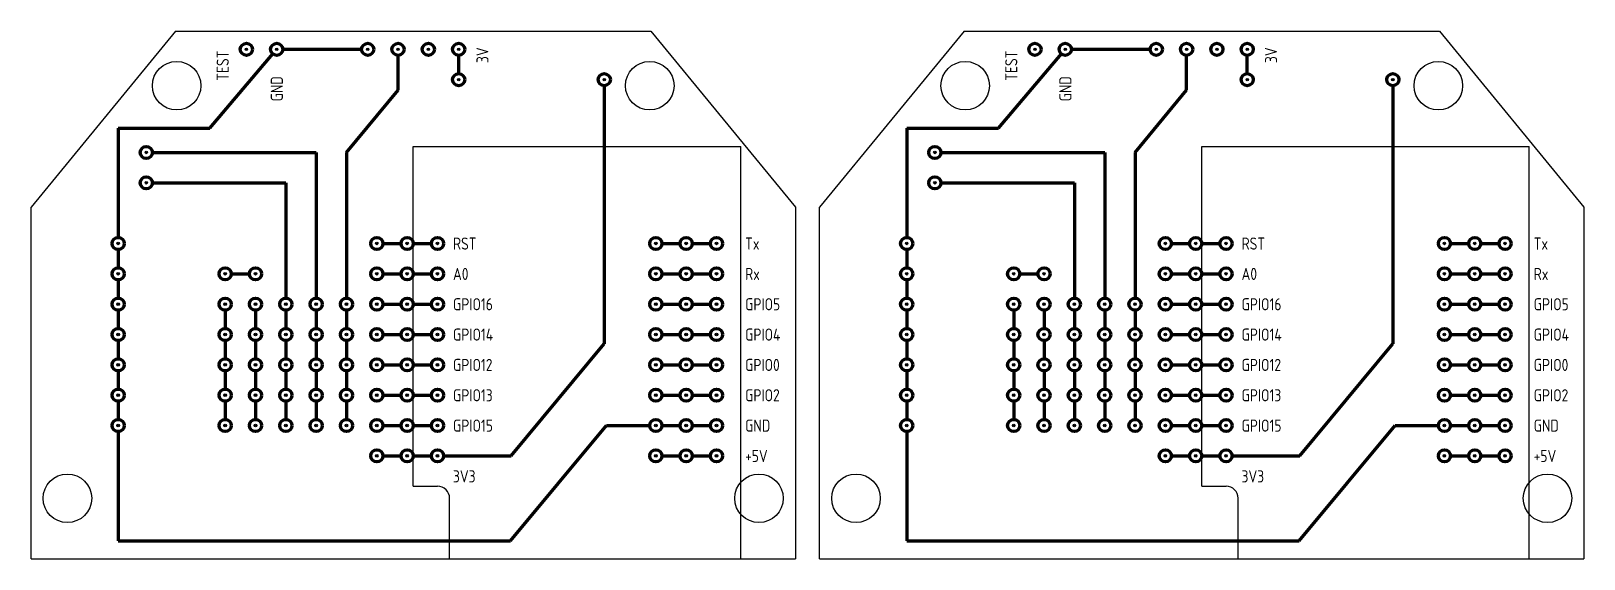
# Model space of a CAD drawing. Header units: millimetres. Extents: x -6002 to -5599, y 36051 to 36097.
# Drawn here: x -6002.4 to -5874.4, y 36050.9 to 36094.4 of the extents above; entities that cross this region are included whole.
import ezdxf

# ---------------------------------------------------------------- set-up
doc = ezdxf.new("R2010")
doc.units = ezdxf.units.MM
doc.layers.add('Text', color=6, linetype='Continuous')
doc.layers.add('Слой1', color=1, linetype='Continuous')
doc.layers.add('way', color=5, linetype='Continuous', lineweight=158)
doc.layers.add('Отверстия', color=7, linetype='Continuous', true_color=0xffffff)
doc.styles.add('ГОСТ 2.304', font='CS_Gost2304.shx')

msp = doc.modelspace()

# ---------------------------------------------------------------- hatches: boundary and pattern name
at = {"layer": 'Отверстия', "ltscale": 100}
h = msp.add_hatch(color=256, dxfattribs=at)
edge = h.paths.add_edge_path()
edge.add_arc((-5984.61, 36092.94), 0.1, 0, 360)
h = msp.add_hatch(color=256, dxfattribs=at)
edge = h.paths.add_edge_path()
edge.add_arc((-5982.11, 36092.94), 0.1, 0, 360)
h = msp.add_hatch(color=256, dxfattribs=at)
edge = h.paths.add_edge_path()
edge.add_arc((-5974.61, 36092.94), 0.1, 0, 360)
h = msp.add_hatch(color=256, dxfattribs=at)
edge = h.paths.add_edge_path()
edge.add_arc((-5972.11, 36092.94), 0.1, 0, 360)
h = msp.add_hatch(color=256, dxfattribs=at)
edge = h.paths.add_edge_path()
edge.add_arc((-5969.61, 36092.94), 0.1, 0, 360)
h = msp.add_hatch(color=256, dxfattribs=at)
edge = h.paths.add_edge_path()
edge.add_arc((-5967.11, 36092.94), 0.1, 0, 360)
h = msp.add_hatch(color=256, dxfattribs=at)
edge = h.paths.add_edge_path()
edge.add_arc((-5919.61, 36092.94), 0.1, 0, 360)
h = msp.add_hatch(color=256, dxfattribs=at)
edge = h.paths.add_edge_path()
edge.add_arc((-5917.11, 36092.94), 0.1, 0, 360)
h = msp.add_hatch(color=256, dxfattribs=at)
edge = h.paths.add_edge_path()
edge.add_arc((-5909.61, 36092.94), 0.1, 0, 360)
h = msp.add_hatch(color=256, dxfattribs=at)
edge = h.paths.add_edge_path()
edge.add_arc((-5907.11, 36092.94), 0.1, 0, 360)
h = msp.add_hatch(color=256, dxfattribs=at)
edge = h.paths.add_edge_path()
edge.add_arc((-5904.61, 36092.94), 0.1, 0, 360)
h = msp.add_hatch(color=256, dxfattribs=at)
edge = h.paths.add_edge_path()
edge.add_arc((-5902.11, 36092.94), 0.1, 0, 360)
h = msp.add_hatch(color=256, dxfattribs=at)
edge = h.paths.add_edge_path()
edge.add_arc((-5967.11, 36090.44), 0.1, 0, 360)
h = msp.add_hatch(color=256, dxfattribs=at)
edge = h.paths.add_edge_path()
edge.add_arc((-5967.11, 36090.44), 0.1, 0, 360)
h = msp.add_hatch(color=256, dxfattribs=at)
edge = h.paths.add_edge_path()
edge.add_arc((-5955.11, 36090.44), 0.1, 0, 360)
h = msp.add_hatch(color=256, dxfattribs=at)
edge = h.paths.add_edge_path()
edge.add_arc((-5955.11, 36090.44), 0.1, 0, 360)
h = msp.add_hatch(color=256, dxfattribs=at)
edge = h.paths.add_edge_path()
edge.add_arc((-5902.11, 36090.44), 0.1, 0, 360)
h = msp.add_hatch(color=256, dxfattribs=at)
edge = h.paths.add_edge_path()
edge.add_arc((-5902.11, 36090.44), 0.1, 0, 360)
h = msp.add_hatch(color=256, dxfattribs=at)
edge = h.paths.add_edge_path()
edge.add_arc((-5890.11, 36090.44), 0.1, 0, 360)
h = msp.add_hatch(color=256, dxfattribs=at)
edge = h.paths.add_edge_path()
edge.add_arc((-5890.11, 36090.44), 0.1, 0, 360)
h = msp.add_hatch(color=256, dxfattribs=at)
edge = h.paths.add_edge_path()
edge.add_arc((-5992.86, 36084.44), 0.1, 0, 360)
h = msp.add_hatch(color=256, dxfattribs=at)
edge = h.paths.add_edge_path()
edge.add_arc((-5927.86, 36084.44), 0.1, 0, 360)
h = msp.add_hatch(color=256, dxfattribs=at)
edge = h.paths.add_edge_path()
edge.add_arc((-5992.86, 36081.94), 0.1, 0, 360)
h = msp.add_hatch(color=256, dxfattribs=at)
edge = h.paths.add_edge_path()
edge.add_arc((-5927.86, 36081.94), 0.1, 0, 360)
h = msp.add_hatch(color=256, dxfattribs=at)
edge = h.paths.add_edge_path()
edge.add_arc((-5995.18, 36076.94), 0.1, 0, 360)
h = msp.add_hatch(color=256, dxfattribs=at)
edge = h.paths.add_edge_path()
edge.add_arc((-5973.86, 36076.94), 0.1, 0, 360)
h = msp.add_hatch(color=256, dxfattribs=at)
edge = h.paths.add_edge_path()
edge.add_arc((-5971.36, 36076.94), 0.1, 0, 360)
h = msp.add_hatch(color=256, dxfattribs=at)
edge = h.paths.add_edge_path()
edge.add_arc((-5968.86, 36076.94), 0.1, 0, 360)
h = msp.add_hatch(color=256, dxfattribs=at)
edge = h.paths.add_edge_path()
edge.add_arc((-5950.86, 36076.94), 0.1, 0, 360)
h = msp.add_hatch(color=256, dxfattribs=at)
edge = h.paths.add_edge_path()
edge.add_arc((-5948.36, 36076.94), 0.1, 0, 360)
h = msp.add_hatch(color=256, dxfattribs=at)
edge = h.paths.add_edge_path()
edge.add_arc((-5945.86, 36076.94), 0.1, 0, 360)
h = msp.add_hatch(color=256, dxfattribs=at)
edge = h.paths.add_edge_path()
edge.add_arc((-5930.18, 36076.94), 0.1, 0, 360)
h = msp.add_hatch(color=256, dxfattribs=at)
edge = h.paths.add_edge_path()
edge.add_arc((-5908.86, 36076.94), 0.1, 0, 360)
h = msp.add_hatch(color=256, dxfattribs=at)
edge = h.paths.add_edge_path()
edge.add_arc((-5906.36, 36076.94), 0.1, 0, 360)
h = msp.add_hatch(color=256, dxfattribs=at)
edge = h.paths.add_edge_path()
edge.add_arc((-5903.86, 36076.94), 0.1, 0, 360)
h = msp.add_hatch(color=256, dxfattribs=at)
edge = h.paths.add_edge_path()
edge.add_arc((-5885.86, 36076.94), 0.1, 0, 360)
h = msp.add_hatch(color=256, dxfattribs=at)
edge = h.paths.add_edge_path()
edge.add_arc((-5883.36, 36076.94), 0.1, 0, 360)
h = msp.add_hatch(color=256, dxfattribs=at)
edge = h.paths.add_edge_path()
edge.add_arc((-5880.86, 36076.94), 0.1, 0, 360)
h = msp.add_hatch(color=256, dxfattribs=at)
edge = h.paths.add_edge_path()
edge.add_arc((-5995.18, 36074.44), 0.1, 0, 360)
h = msp.add_hatch(color=256, dxfattribs=at)
edge = h.paths.add_edge_path()
edge.add_arc((-5986.36, 36074.44), 0.1, 0, 360)
h = msp.add_hatch(color=256, dxfattribs=at)
edge = h.paths.add_edge_path()
edge.add_arc((-5983.86, 36074.44), 0.1, 0, 360)
h = msp.add_hatch(color=256, dxfattribs=at)
edge = h.paths.add_edge_path()
edge.add_arc((-5973.86, 36074.44), 0.1, 0, 360)
h = msp.add_hatch(color=256, dxfattribs=at)
edge = h.paths.add_edge_path()
edge.add_arc((-5971.36, 36074.44), 0.1, 0, 360)
h = msp.add_hatch(color=256, dxfattribs=at)
edge = h.paths.add_edge_path()
edge.add_arc((-5968.86, 36074.44), 0.1, 0, 360)
h = msp.add_hatch(color=256, dxfattribs=at)
edge = h.paths.add_edge_path()
edge.add_arc((-5950.86, 36074.44), 0.1, 0, 360)
h = msp.add_hatch(color=256, dxfattribs=at)
edge = h.paths.add_edge_path()
edge.add_arc((-5948.36, 36074.44), 0.1, 0, 360)
h = msp.add_hatch(color=256, dxfattribs=at)
edge = h.paths.add_edge_path()
edge.add_arc((-5945.86, 36074.44), 0.1, 0, 360)
h = msp.add_hatch(color=256, dxfattribs=at)
edge = h.paths.add_edge_path()
edge.add_arc((-5930.18, 36074.44), 0.1, 0, 360)
h = msp.add_hatch(color=256, dxfattribs=at)
edge = h.paths.add_edge_path()
edge.add_arc((-5921.36, 36074.44), 0.1, 0, 360)
h = msp.add_hatch(color=256, dxfattribs=at)
edge = h.paths.add_edge_path()
edge.add_arc((-5918.86, 36074.44), 0.1, 0, 360)
h = msp.add_hatch(color=256, dxfattribs=at)
edge = h.paths.add_edge_path()
edge.add_arc((-5908.86, 36074.44), 0.1, 0, 360)
h = msp.add_hatch(color=256, dxfattribs=at)
edge = h.paths.add_edge_path()
edge.add_arc((-5906.36, 36074.44), 0.1, 0, 360)
h = msp.add_hatch(color=256, dxfattribs=at)
edge = h.paths.add_edge_path()
edge.add_arc((-5903.86, 36074.44), 0.1, 0, 360)
h = msp.add_hatch(color=256, dxfattribs=at)
edge = h.paths.add_edge_path()
edge.add_arc((-5885.86, 36074.44), 0.1, 0, 360)
h = msp.add_hatch(color=256, dxfattribs=at)
edge = h.paths.add_edge_path()
edge.add_arc((-5883.36, 36074.44), 0.1, 0, 360)
h = msp.add_hatch(color=256, dxfattribs=at)
edge = h.paths.add_edge_path()
edge.add_arc((-5880.86, 36074.44), 0.1, 0, 360)
h = msp.add_hatch(color=256, dxfattribs=at)
edge = h.paths.add_edge_path()
edge.add_arc((-5995.18, 36071.94), 0.1, 0, 360)
h = msp.add_hatch(color=256, dxfattribs=at)
edge = h.paths.add_edge_path()
edge.add_arc((-5986.36, 36071.94), 0.1, 0, 360)
h = msp.add_hatch(color=256, dxfattribs=at)
edge = h.paths.add_edge_path()
edge.add_arc((-5983.86, 36071.94), 0.1, 0, 360)
h = msp.add_hatch(color=256, dxfattribs=at)
edge = h.paths.add_edge_path()
edge.add_arc((-5981.36, 36071.94), 0.1, 0, 360)
h = msp.add_hatch(color=256, dxfattribs=at)
edge = h.paths.add_edge_path()
edge.add_arc((-5978.86, 36071.94), 0.1, 0, 360)
h = msp.add_hatch(color=256, dxfattribs=at)
edge = h.paths.add_edge_path()
edge.add_arc((-5976.36, 36071.94), 0.1, 0, 360)
h = msp.add_hatch(color=256, dxfattribs=at)
edge = h.paths.add_edge_path()
edge.add_arc((-5973.86, 36071.94), 0.1, 0, 360)
h = msp.add_hatch(color=256, dxfattribs=at)
edge = h.paths.add_edge_path()
edge.add_arc((-5971.36, 36071.94), 0.1, 0, 360)
h = msp.add_hatch(color=256, dxfattribs=at)
edge = h.paths.add_edge_path()
edge.add_arc((-5968.86, 36071.94), 0.1, 0, 360)
h = msp.add_hatch(color=256, dxfattribs=at)
edge = h.paths.add_edge_path()
edge.add_arc((-5950.86, 36071.94), 0.1, 0, 360)
h = msp.add_hatch(color=256, dxfattribs=at)
edge = h.paths.add_edge_path()
edge.add_arc((-5948.36, 36071.94), 0.1, 0, 360)
h = msp.add_hatch(color=256, dxfattribs=at)
edge = h.paths.add_edge_path()
edge.add_arc((-5945.86, 36071.94), 0.1, 0, 360)
h = msp.add_hatch(color=256, dxfattribs=at)
edge = h.paths.add_edge_path()
edge.add_arc((-5930.18, 36071.94), 0.1, 0, 360)
h = msp.add_hatch(color=256, dxfattribs=at)
edge = h.paths.add_edge_path()
edge.add_arc((-5921.36, 36071.94), 0.1, 0, 360)
h = msp.add_hatch(color=256, dxfattribs=at)
edge = h.paths.add_edge_path()
edge.add_arc((-5918.86, 36071.94), 0.1, 0, 360)
h = msp.add_hatch(color=256, dxfattribs=at)
edge = h.paths.add_edge_path()
edge.add_arc((-5916.36, 36071.94), 0.1, 0, 360)
h = msp.add_hatch(color=256, dxfattribs=at)
edge = h.paths.add_edge_path()
edge.add_arc((-5913.86, 36071.94), 0.1, 0, 360)
h = msp.add_hatch(color=256, dxfattribs=at)
edge = h.paths.add_edge_path()
edge.add_arc((-5911.36, 36071.94), 0.1, 0, 360)
h = msp.add_hatch(color=256, dxfattribs=at)
edge = h.paths.add_edge_path()
edge.add_arc((-5908.86, 36071.94), 0.1, 0, 360)
h = msp.add_hatch(color=256, dxfattribs=at)
edge = h.paths.add_edge_path()
edge.add_arc((-5906.36, 36071.94), 0.1, 0, 360)
h = msp.add_hatch(color=256, dxfattribs=at)
edge = h.paths.add_edge_path()
edge.add_arc((-5903.86, 36071.94), 0.1, 0, 360)
h = msp.add_hatch(color=256, dxfattribs=at)
edge = h.paths.add_edge_path()
edge.add_arc((-5885.86, 36071.94), 0.1, 0, 360)
h = msp.add_hatch(color=256, dxfattribs=at)
edge = h.paths.add_edge_path()
edge.add_arc((-5883.36, 36071.94), 0.1, 0, 360)
h = msp.add_hatch(color=256, dxfattribs=at)
edge = h.paths.add_edge_path()
edge.add_arc((-5880.86, 36071.94), 0.1, 0, 360)
h = msp.add_hatch(color=256, dxfattribs=at)
edge = h.paths.add_edge_path()
edge.add_arc((-5995.18, 36069.44), 0.1, 0, 360)
h = msp.add_hatch(color=256, dxfattribs=at)
edge = h.paths.add_edge_path()
edge.add_arc((-5986.36, 36069.44), 0.1, 0, 360)
h = msp.add_hatch(color=256, dxfattribs=at)
edge = h.paths.add_edge_path()
edge.add_arc((-5983.86, 36069.44), 0.1, 0, 360)
h = msp.add_hatch(color=256, dxfattribs=at)
edge = h.paths.add_edge_path()
edge.add_arc((-5981.36, 36069.44), 0.1, 0, 360)
h = msp.add_hatch(color=256, dxfattribs=at)
edge = h.paths.add_edge_path()
edge.add_arc((-5978.86, 36069.44), 0.1, 0, 360)
h = msp.add_hatch(color=256, dxfattribs=at)
edge = h.paths.add_edge_path()
edge.add_arc((-5976.36, 36069.44), 0.1, 0, 360)
h = msp.add_hatch(color=256, dxfattribs=at)
edge = h.paths.add_edge_path()
edge.add_arc((-5973.86, 36069.44), 0.1, 0, 360)
h = msp.add_hatch(color=256, dxfattribs=at)
edge = h.paths.add_edge_path()
edge.add_arc((-5971.36, 36069.44), 0.1, 0, 360)
h = msp.add_hatch(color=256, dxfattribs=at)
edge = h.paths.add_edge_path()
edge.add_arc((-5968.86, 36069.44), 0.1, 0, 360)
h = msp.add_hatch(color=256, dxfattribs=at)
edge = h.paths.add_edge_path()
edge.add_arc((-5950.86, 36069.44), 0.1, 0, 360)
h = msp.add_hatch(color=256, dxfattribs=at)
edge = h.paths.add_edge_path()
edge.add_arc((-5948.36, 36069.44), 0.1, 0, 360)
h = msp.add_hatch(color=256, dxfattribs=at)
edge = h.paths.add_edge_path()
edge.add_arc((-5945.86, 36069.44), 0.1, 0, 360)
h = msp.add_hatch(color=256, dxfattribs=at)
edge = h.paths.add_edge_path()
edge.add_arc((-5930.18, 36069.44), 0.1, 0, 360)
h = msp.add_hatch(color=256, dxfattribs=at)
edge = h.paths.add_edge_path()
edge.add_arc((-5921.36, 36069.44), 0.1, 0, 360)
h = msp.add_hatch(color=256, dxfattribs=at)
edge = h.paths.add_edge_path()
edge.add_arc((-5918.86, 36069.44), 0.1, 0, 360)
h = msp.add_hatch(color=256, dxfattribs=at)
edge = h.paths.add_edge_path()
edge.add_arc((-5916.36, 36069.44), 0.1, 0, 360)
h = msp.add_hatch(color=256, dxfattribs=at)
edge = h.paths.add_edge_path()
edge.add_arc((-5913.86, 36069.44), 0.1, 0, 360)
h = msp.add_hatch(color=256, dxfattribs=at)
edge = h.paths.add_edge_path()
edge.add_arc((-5911.36, 36069.44), 0.1, 0, 360)
h = msp.add_hatch(color=256, dxfattribs=at)
edge = h.paths.add_edge_path()
edge.add_arc((-5908.86, 36069.44), 0.1, 0, 360)
h = msp.add_hatch(color=256, dxfattribs=at)
edge = h.paths.add_edge_path()
edge.add_arc((-5906.36, 36069.44), 0.1, 0, 360)
h = msp.add_hatch(color=256, dxfattribs=at)
edge = h.paths.add_edge_path()
edge.add_arc((-5903.86, 36069.44), 0.1, 0, 360)
h = msp.add_hatch(color=256, dxfattribs=at)
edge = h.paths.add_edge_path()
edge.add_arc((-5885.86, 36069.44), 0.1, 0, 360)
h = msp.add_hatch(color=256, dxfattribs=at)
edge = h.paths.add_edge_path()
edge.add_arc((-5883.36, 36069.44), 0.1, 0, 360)
h = msp.add_hatch(color=256, dxfattribs=at)
edge = h.paths.add_edge_path()
edge.add_arc((-5880.86, 36069.44), 0.1, 0, 360)
h = msp.add_hatch(color=256, dxfattribs=at)
edge = h.paths.add_edge_path()
edge.add_arc((-5995.18, 36066.94), 0.1, 0, 360)
h = msp.add_hatch(color=256, dxfattribs=at)
edge = h.paths.add_edge_path()
edge.add_arc((-5986.36, 36066.94), 0.1, 0, 360)
h = msp.add_hatch(color=256, dxfattribs=at)
edge = h.paths.add_edge_path()
edge.add_arc((-5983.86, 36066.94), 0.1, 0, 360)
h = msp.add_hatch(color=256, dxfattribs=at)
edge = h.paths.add_edge_path()
edge.add_arc((-5981.36, 36066.94), 0.1, 0, 360)
h = msp.add_hatch(color=256, dxfattribs=at)
edge = h.paths.add_edge_path()
edge.add_arc((-5978.86, 36066.94), 0.1, 0, 360)
h = msp.add_hatch(color=256, dxfattribs=at)
edge = h.paths.add_edge_path()
edge.add_arc((-5976.36, 36066.94), 0.1, 0, 360)
h = msp.add_hatch(color=256, dxfattribs=at)
edge = h.paths.add_edge_path()
edge.add_arc((-5973.86, 36066.94), 0.1, 0, 360)
h = msp.add_hatch(color=256, dxfattribs=at)
edge = h.paths.add_edge_path()
edge.add_arc((-5971.36, 36066.94), 0.1, 0, 360)
h = msp.add_hatch(color=256, dxfattribs=at)
edge = h.paths.add_edge_path()
edge.add_arc((-5968.86, 36066.94), 0.1, 0, 360)
h = msp.add_hatch(color=256, dxfattribs=at)
edge = h.paths.add_edge_path()
edge.add_arc((-5950.86, 36066.94), 0.1, 0, 360)
h = msp.add_hatch(color=256, dxfattribs=at)
edge = h.paths.add_edge_path()
edge.add_arc((-5948.36, 36066.94), 0.1, 0, 360)
h = msp.add_hatch(color=256, dxfattribs=at)
edge = h.paths.add_edge_path()
edge.add_arc((-5945.86, 36066.94), 0.1, 0, 360)
h = msp.add_hatch(color=256, dxfattribs=at)
edge = h.paths.add_edge_path()
edge.add_arc((-5930.18, 36066.94), 0.1, 0, 360)
h = msp.add_hatch(color=256, dxfattribs=at)
edge = h.paths.add_edge_path()
edge.add_arc((-5921.36, 36066.94), 0.1, 0, 360)
h = msp.add_hatch(color=256, dxfattribs=at)
edge = h.paths.add_edge_path()
edge.add_arc((-5918.86, 36066.94), 0.1, 0, 360)
h = msp.add_hatch(color=256, dxfattribs=at)
edge = h.paths.add_edge_path()
edge.add_arc((-5916.36, 36066.94), 0.1, 0, 360)
h = msp.add_hatch(color=256, dxfattribs=at)
edge = h.paths.add_edge_path()
edge.add_arc((-5913.86, 36066.94), 0.1, 0, 360)
h = msp.add_hatch(color=256, dxfattribs=at)
edge = h.paths.add_edge_path()
edge.add_arc((-5911.36, 36066.94), 0.1, 0, 360)
h = msp.add_hatch(color=256, dxfattribs=at)
edge = h.paths.add_edge_path()
edge.add_arc((-5908.86, 36066.94), 0.1, 0, 360)
h = msp.add_hatch(color=256, dxfattribs=at)
edge = h.paths.add_edge_path()
edge.add_arc((-5906.36, 36066.94), 0.1, 0, 360)
h = msp.add_hatch(color=256, dxfattribs=at)
edge = h.paths.add_edge_path()
edge.add_arc((-5903.86, 36066.94), 0.1, 0, 360)
h = msp.add_hatch(color=256, dxfattribs=at)
edge = h.paths.add_edge_path()
edge.add_arc((-5885.86, 36066.94), 0.1, 0, 360)
h = msp.add_hatch(color=256, dxfattribs=at)
edge = h.paths.add_edge_path()
edge.add_arc((-5883.36, 36066.94), 0.1, 0, 360)
h = msp.add_hatch(color=256, dxfattribs=at)
edge = h.paths.add_edge_path()
edge.add_arc((-5880.86, 36066.94), 0.1, 0, 360)
h = msp.add_hatch(color=256, dxfattribs=at)
edge = h.paths.add_edge_path()
edge.add_arc((-5995.18, 36064.44), 0.1, 0, 360)
h = msp.add_hatch(color=256, dxfattribs=at)
edge = h.paths.add_edge_path()
edge.add_arc((-5986.36, 36064.44), 0.1, 0, 360)
h = msp.add_hatch(color=256, dxfattribs=at)
edge = h.paths.add_edge_path()
edge.add_arc((-5983.86, 36064.44), 0.1, 0, 360)
h = msp.add_hatch(color=256, dxfattribs=at)
edge = h.paths.add_edge_path()
edge.add_arc((-5981.36, 36064.44), 0.1, 0, 360)
h = msp.add_hatch(color=256, dxfattribs=at)
edge = h.paths.add_edge_path()
edge.add_arc((-5978.86, 36064.44), 0.1, 0, 360)
h = msp.add_hatch(color=256, dxfattribs=at)
edge = h.paths.add_edge_path()
edge.add_arc((-5976.36, 36064.44), 0.1, 0, 360)
h = msp.add_hatch(color=256, dxfattribs=at)
edge = h.paths.add_edge_path()
edge.add_arc((-5973.86, 36064.44), 0.1, 0, 360)
h = msp.add_hatch(color=256, dxfattribs=at)
edge = h.paths.add_edge_path()
edge.add_arc((-5971.36, 36064.44), 0.1, 0, 360)
h = msp.add_hatch(color=256, dxfattribs=at)
edge = h.paths.add_edge_path()
edge.add_arc((-5968.86, 36064.44), 0.1, 0, 360)
h = msp.add_hatch(color=256, dxfattribs=at)
edge = h.paths.add_edge_path()
edge.add_arc((-5950.86, 36064.44), 0.1, 0, 360)
h = msp.add_hatch(color=256, dxfattribs=at)
edge = h.paths.add_edge_path()
edge.add_arc((-5948.36, 36064.44), 0.1, 0, 360)
h = msp.add_hatch(color=256, dxfattribs=at)
edge = h.paths.add_edge_path()
edge.add_arc((-5945.86, 36064.44), 0.1, 0, 360)
h = msp.add_hatch(color=256, dxfattribs=at)
edge = h.paths.add_edge_path()
edge.add_arc((-5930.18, 36064.44), 0.1, 0, 360)
h = msp.add_hatch(color=256, dxfattribs=at)
edge = h.paths.add_edge_path()
edge.add_arc((-5921.36, 36064.44), 0.1, 0, 360)
h = msp.add_hatch(color=256, dxfattribs=at)
edge = h.paths.add_edge_path()
edge.add_arc((-5918.86, 36064.44), 0.1, 0, 360)
h = msp.add_hatch(color=256, dxfattribs=at)
edge = h.paths.add_edge_path()
edge.add_arc((-5916.36, 36064.44), 0.1, 0, 360)
h = msp.add_hatch(color=256, dxfattribs=at)
edge = h.paths.add_edge_path()
edge.add_arc((-5913.86, 36064.44), 0.1, 0, 360)
h = msp.add_hatch(color=256, dxfattribs=at)
edge = h.paths.add_edge_path()
edge.add_arc((-5911.36, 36064.44), 0.1, 0, 360)
h = msp.add_hatch(color=256, dxfattribs=at)
edge = h.paths.add_edge_path()
edge.add_arc((-5908.86, 36064.44), 0.1, 0, 360)
h = msp.add_hatch(color=256, dxfattribs=at)
edge = h.paths.add_edge_path()
edge.add_arc((-5906.36, 36064.44), 0.1, 0, 360)
h = msp.add_hatch(color=256, dxfattribs=at)
edge = h.paths.add_edge_path()
edge.add_arc((-5903.86, 36064.44), 0.1, 0, 360)
h = msp.add_hatch(color=256, dxfattribs=at)
edge = h.paths.add_edge_path()
edge.add_arc((-5885.86, 36064.44), 0.1, 0, 360)
h = msp.add_hatch(color=256, dxfattribs=at)
edge = h.paths.add_edge_path()
edge.add_arc((-5883.36, 36064.44), 0.1, 0, 360)
h = msp.add_hatch(color=256, dxfattribs=at)
edge = h.paths.add_edge_path()
edge.add_arc((-5880.86, 36064.44), 0.1, 0, 360)
h = msp.add_hatch(color=256, dxfattribs=at)
edge = h.paths.add_edge_path()
edge.add_arc((-5995.18, 36061.94), 0.1, 0, 360)
h = msp.add_hatch(color=256, dxfattribs=at)
edge = h.paths.add_edge_path()
edge.add_arc((-5986.36, 36061.94), 0.1, 0, 360)
h = msp.add_hatch(color=256, dxfattribs=at)
edge = h.paths.add_edge_path()
edge.add_arc((-5983.86, 36061.94), 0.1, 0, 360)
h = msp.add_hatch(color=256, dxfattribs=at)
edge = h.paths.add_edge_path()
edge.add_arc((-5981.36, 36061.94), 0.1, 0, 360)
h = msp.add_hatch(color=256, dxfattribs=at)
edge = h.paths.add_edge_path()
edge.add_arc((-5978.86, 36061.94), 0.1, 0, 360)
h = msp.add_hatch(color=256, dxfattribs=at)
edge = h.paths.add_edge_path()
edge.add_arc((-5976.36, 36061.94), 0.1, 0, 360)
h = msp.add_hatch(color=256, dxfattribs=at)
edge = h.paths.add_edge_path()
edge.add_arc((-5973.86, 36061.94), 0.1, 0, 360)
h = msp.add_hatch(color=256, dxfattribs=at)
edge = h.paths.add_edge_path()
edge.add_arc((-5971.36, 36061.94), 0.1, 0, 360)
h = msp.add_hatch(color=256, dxfattribs=at)
edge = h.paths.add_edge_path()
edge.add_arc((-5968.86, 36061.94), 0.1, 0, 360)
h = msp.add_hatch(color=256, dxfattribs=at)
edge = h.paths.add_edge_path()
edge.add_arc((-5950.86, 36061.94), 0.1, 0, 360)
h = msp.add_hatch(color=256, dxfattribs=at)
edge = h.paths.add_edge_path()
edge.add_arc((-5948.36, 36061.94), 0.1, 0, 360)
h = msp.add_hatch(color=256, dxfattribs=at)
edge = h.paths.add_edge_path()
edge.add_arc((-5945.86, 36061.94), 0.1, 0, 360)
h = msp.add_hatch(color=256, dxfattribs=at)
edge = h.paths.add_edge_path()
edge.add_arc((-5930.18, 36061.94), 0.1, 0, 360)
h = msp.add_hatch(color=256, dxfattribs=at)
edge = h.paths.add_edge_path()
edge.add_arc((-5921.36, 36061.94), 0.1, 0, 360)
h = msp.add_hatch(color=256, dxfattribs=at)
edge = h.paths.add_edge_path()
edge.add_arc((-5918.86, 36061.94), 0.1, 0, 360)
h = msp.add_hatch(color=256, dxfattribs=at)
edge = h.paths.add_edge_path()
edge.add_arc((-5916.36, 36061.94), 0.1, 0, 360)
h = msp.add_hatch(color=256, dxfattribs=at)
edge = h.paths.add_edge_path()
edge.add_arc((-5913.86, 36061.94), 0.1, 0, 360)
h = msp.add_hatch(color=256, dxfattribs=at)
edge = h.paths.add_edge_path()
edge.add_arc((-5911.36, 36061.94), 0.1, 0, 360)
h = msp.add_hatch(color=256, dxfattribs=at)
edge = h.paths.add_edge_path()
edge.add_arc((-5908.86, 36061.94), 0.1, 0, 360)
h = msp.add_hatch(color=256, dxfattribs=at)
edge = h.paths.add_edge_path()
edge.add_arc((-5906.36, 36061.94), 0.1, 0, 360)
h = msp.add_hatch(color=256, dxfattribs=at)
edge = h.paths.add_edge_path()
edge.add_arc((-5903.86, 36061.94), 0.1, 0, 360)
h = msp.add_hatch(color=256, dxfattribs=at)
edge = h.paths.add_edge_path()
edge.add_arc((-5885.86, 36061.94), 0.1, 0, 360)
h = msp.add_hatch(color=256, dxfattribs=at)
edge = h.paths.add_edge_path()
edge.add_arc((-5883.36, 36061.94), 0.1, 0, 360)
h = msp.add_hatch(color=256, dxfattribs=at)
edge = h.paths.add_edge_path()
edge.add_arc((-5880.86, 36061.94), 0.1, 0, 360)
h = msp.add_hatch(color=256, dxfattribs=at)
edge = h.paths.add_edge_path()
edge.add_arc((-5973.86, 36059.44), 0.1, 0, 360)
h = msp.add_hatch(color=256, dxfattribs=at)
edge = h.paths.add_edge_path()
edge.add_arc((-5971.36, 36059.44), 0.1, 0, 360)
h = msp.add_hatch(color=256, dxfattribs=at)
edge = h.paths.add_edge_path()
edge.add_arc((-5968.86, 36059.44), 0.1, 0, 360)
h = msp.add_hatch(color=256, dxfattribs=at)
edge = h.paths.add_edge_path()
edge.add_arc((-5950.86, 36059.44), 0.1, 0, 360)
h = msp.add_hatch(color=256, dxfattribs=at)
edge = h.paths.add_edge_path()
edge.add_arc((-5948.36, 36059.44), 0.1, 0, 360)
h = msp.add_hatch(color=256, dxfattribs=at)
edge = h.paths.add_edge_path()
edge.add_arc((-5945.86, 36059.44), 0.1, 0, 360)
h = msp.add_hatch(color=256, dxfattribs=at)
edge = h.paths.add_edge_path()
edge.add_arc((-5908.86, 36059.44), 0.1, 0, 360)
h = msp.add_hatch(color=256, dxfattribs=at)
edge = h.paths.add_edge_path()
edge.add_arc((-5906.36, 36059.44), 0.1, 0, 360)
h = msp.add_hatch(color=256, dxfattribs=at)
edge = h.paths.add_edge_path()
edge.add_arc((-5903.86, 36059.44), 0.1, 0, 360)
h = msp.add_hatch(color=256, dxfattribs=at)
edge = h.paths.add_edge_path()
edge.add_arc((-5885.86, 36059.44), 0.1, 0, 360)
h = msp.add_hatch(color=256, dxfattribs=at)
edge = h.paths.add_edge_path()
edge.add_arc((-5883.36, 36059.44), 0.1, 0, 360)
h = msp.add_hatch(color=256, dxfattribs=at)
edge = h.paths.add_edge_path()
edge.add_arc((-5880.86, 36059.44), 0.1, 0, 360)

# ---------------------------------------------------------------- linework, layer by layer
at = {"ltscale": 100}
for p, q in [((-5990.45, 36094.44), (-6002.36, 36079.94)), ((-5990.45, 36094.44), (-5951.27, 36094.44)), ((-5951.27, 36094.44), (-5939.36, 36079.94)), ((-5951.27, 36094.44), (-5951.27, 36094.44)), ((-5925.45, 36094.44), (-5937.36, 36079.94)), ((-5925.45, 36094.44), (-5886.27, 36094.44)), ((-5886.27, 36094.44), (-5874.36, 36079.94)), ((-5886.27, 36094.44), (-5886.27, 36094.44)), ((-6002.36, 36050.94), (-6002.36, 36079.94)), ((-5939.36, 36079.94), (-5939.36, 36050.94)), ((-5937.36, 36050.94), (-5937.36, 36079.94)), ((-5874.36, 36079.94), (-5874.36, 36050.94)), ((-6002.36, 36050.94), (-6002.36, 36055.94)), ((-5937.36, 36050.94), (-5937.36, 36055.94)), ((-6002.36, 36050.94), (-5939.36, 36050.94)), ((-5937.36, 36050.94), (-5874.36, 36050.94))]:
    msp.add_line(p, q, dxfattribs=at)
for centre in [(-5990.36, 36089.94), (-5951.36, 36089.94), (-5925.36, 36089.94), (-5886.36, 36089.94), (-5999.36, 36055.94), (-5942.36, 36055.94), (-5934.36, 36055.94), (-5877.36, 36055.94)]:
    msp.add_circle(centre, 2, dxfattribs=at)
at = {"layer": 'way', "lineweight": 158, "ltscale": 100}
for p, q in [((-5987.61, 36086.44), (-5982.43, 36092.56)), ((-5981.61, 36092.94), (-5975.11, 36092.94)), ((-5967.11, 36090.94), (-5967.11, 36092.44)), ((-5922.61, 36086.44), (-5917.43, 36092.56)), ((-5916.61, 36092.94), (-5910.11, 36092.94)), ((-5902.11, 36090.94), (-5902.11, 36092.44)), ((-5955.11, 36089.94), (-5955.11, 36068.68)), ((-5890.11, 36089.94), (-5890.11, 36068.68)), ((-5995.18, 36086.44), (-5995.18, 36077.44)), ((-5995.18, 36086.44), (-5987.61, 36086.44)), ((-5930.18, 36086.44), (-5930.18, 36077.44)), ((-5930.18, 36086.44), (-5922.61, 36086.44)), ((-5973.36, 36076.94), (-5971.86, 36076.94)), ((-5970.86, 36076.94), (-5969.36, 36076.94)), ((-5950.36, 36076.94), (-5948.86, 36076.94)), ((-5947.86, 36076.94), (-5946.36, 36076.94)), ((-5908.36, 36076.94), (-5906.86, 36076.94)), ((-5905.86, 36076.94), (-5904.36, 36076.94)), ((-5885.36, 36076.94), (-5883.86, 36076.94)), ((-5882.86, 36076.94), (-5881.36, 36076.94)), ((-5995.18, 36076.44), (-5995.18, 36074.94)), ((-5930.18, 36076.44), (-5930.18, 36074.94)), ((-5985.86, 36074.44), (-5984.36, 36074.44)), ((-5973.36, 36074.44), (-5971.86, 36074.44)), ((-5970.86, 36074.44), (-5969.36, 36074.44)), ((-5950.36, 36074.44), (-5948.86, 36074.44)), ((-5947.86, 36074.44), (-5946.36, 36074.44)), ((-5920.86, 36074.44), (-5919.36, 36074.44)), ((-5908.36, 36074.44), (-5906.86, 36074.44)), ((-5905.86, 36074.44), (-5904.36, 36074.44)), ((-5885.36, 36074.44), (-5883.86, 36074.44)), ((-5882.86, 36074.44), (-5881.36, 36074.44)), ((-5995.18, 36073.94), (-5995.18, 36072.44)), ((-5930.18, 36073.94), (-5930.18, 36072.44)), ((-5973.36, 36071.94), (-5971.86, 36071.94)), ((-5970.86, 36071.94), (-5969.36, 36071.94)), ((-5950.36, 36071.94), (-5948.86, 36071.94)), ((-5947.86, 36071.94), (-5946.36, 36071.94)), ((-5908.36, 36071.94), (-5906.86, 36071.94)), ((-5905.86, 36071.94), (-5904.36, 36071.94)), ((-5885.36, 36071.94), (-5883.86, 36071.94)), ((-5882.86, 36071.94), (-5881.36, 36071.94)), ((-5995.18, 36071.44), (-5995.18, 36069.94)), ((-5986.36, 36071.44), (-5986.36, 36069.94)), ((-5983.86, 36071.44), (-5983.86, 36069.94)), ((-5981.36, 36071.44), (-5981.36, 36069.94)), ((-5978.86, 36071.44), (-5978.86, 36069.94)), ((-5976.36, 36071.44), (-5976.36, 36069.94)), ((-5930.18, 36071.44), (-5930.18, 36069.94)), ((-5921.36, 36071.44), (-5921.36, 36069.94)), ((-5918.86, 36071.44), (-5918.86, 36069.94)), ((-5916.36, 36071.44), (-5916.36, 36069.94)), ((-5913.86, 36071.44), (-5913.86, 36069.94)), ((-5911.36, 36071.44), (-5911.36, 36069.94)), ((-5973.36, 36069.44), (-5971.86, 36069.44)), ((-5970.86, 36069.44), (-5969.36, 36069.44)), ((-5950.36, 36069.44), (-5948.86, 36069.44)), ((-5947.86, 36069.44), (-5946.36, 36069.44)), ((-5908.36, 36069.44), (-5906.86, 36069.44)), ((-5905.86, 36069.44), (-5904.36, 36069.44)), ((-5885.36, 36069.44), (-5883.86, 36069.44)), ((-5882.86, 36069.44), (-5881.36, 36069.44)), ((-5995.18, 36068.94), (-5995.18, 36067.44)), ((-5986.36, 36068.94), (-5986.36, 36067.44)), ((-5983.86, 36068.94), (-5983.86, 36067.44)), ((-5981.36, 36068.94), (-5981.36, 36067.44)), ((-5978.86, 36068.94), (-5978.86, 36067.44)), ((-5976.36, 36068.94), (-5976.36, 36067.44)), ((-5962.79, 36059.44), (-5955.11, 36068.68)), ((-5930.18, 36068.94), (-5930.18, 36067.44)), ((-5921.36, 36068.94), (-5921.36, 36067.44)), ((-5918.86, 36068.94), (-5918.86, 36067.44)), ((-5916.36, 36068.94), (-5916.36, 36067.44)), ((-5913.86, 36068.94), (-5913.86, 36067.44)), ((-5911.36, 36068.94), (-5911.36, 36067.44)), ((-5897.79, 36059.44), (-5890.11, 36068.68)), ((-5973.36, 36066.94), (-5971.86, 36066.94)), ((-5970.86, 36066.94), (-5969.36, 36066.94)), ((-5950.36, 36066.94), (-5948.86, 36066.94)), ((-5947.86, 36066.94), (-5946.36, 36066.94)), ((-5908.36, 36066.94), (-5906.86, 36066.94)), ((-5905.86, 36066.94), (-5904.36, 36066.94)), ((-5885.36, 36066.94), (-5883.86, 36066.94)), ((-5882.86, 36066.94), (-5881.36, 36066.94)), ((-5995.18, 36066.44), (-5995.18, 36064.94)), ((-5986.36, 36066.44), (-5986.36, 36064.94)), ((-5983.86, 36066.44), (-5983.86, 36064.94)), ((-5981.36, 36066.44), (-5981.36, 36064.94)), ((-5978.86, 36066.44), (-5978.86, 36064.94)), ((-5976.36, 36066.44), (-5976.36, 36064.94)), ((-5930.18, 36066.44), (-5930.18, 36064.94)), ((-5921.36, 36066.44), (-5921.36, 36064.94)), ((-5918.86, 36066.44), (-5918.86, 36064.94)), ((-5916.36, 36066.44), (-5916.36, 36064.94)), ((-5913.86, 36066.44), (-5913.86, 36064.94)), ((-5911.36, 36066.44), (-5911.36, 36064.94)), ((-5973.36, 36064.44), (-5971.86, 36064.44)), ((-5970.86, 36064.44), (-5969.36, 36064.44)), ((-5950.36, 36064.44), (-5948.86, 36064.44)), ((-5947.86, 36064.44), (-5946.36, 36064.44)), ((-5908.36, 36064.44), (-5906.86, 36064.44)), ((-5905.86, 36064.44), (-5904.36, 36064.44)), ((-5885.36, 36064.44), (-5883.86, 36064.44)), ((-5882.86, 36064.44), (-5881.36, 36064.44)), ((-5995.18, 36063.94), (-5995.18, 36062.44)), ((-5986.36, 36063.94), (-5986.36, 36062.44)), ((-5983.86, 36063.94), (-5983.86, 36062.44)), ((-5981.36, 36063.94), (-5981.36, 36062.44)), ((-5978.86, 36063.94), (-5978.86, 36062.44)), ((-5976.36, 36063.94), (-5976.36, 36062.44)), ((-5930.18, 36063.94), (-5930.18, 36062.44)), ((-5921.36, 36063.94), (-5921.36, 36062.44)), ((-5918.86, 36063.94), (-5918.86, 36062.44)), ((-5916.36, 36063.94), (-5916.36, 36062.44)), ((-5913.86, 36063.94), (-5913.86, 36062.44)), ((-5911.36, 36063.94), (-5911.36, 36062.44)), ((-5995.18, 36061.44), (-5995.18, 36052.44)), ((-5973.36, 36061.94), (-5971.86, 36061.94)), ((-5970.86, 36061.94), (-5969.36, 36061.94)), ((-5962.83, 36052.44), (-5954.93, 36061.94)), ((-5954.93, 36061.94), (-5951.36, 36061.94)), ((-5950.36, 36061.94), (-5948.86, 36061.94)), ((-5947.86, 36061.94), (-5946.36, 36061.94)), ((-5930.18, 36061.44), (-5930.18, 36052.44)), ((-5908.36, 36061.94), (-5906.86, 36061.94)), ((-5905.86, 36061.94), (-5904.36, 36061.94)), ((-5897.83, 36052.44), (-5889.93, 36061.94)), ((-5889.93, 36061.94), (-5886.36, 36061.94)), ((-5885.36, 36061.94), (-5883.86, 36061.94)), ((-5882.86, 36061.94), (-5881.36, 36061.94)), ((-5973.36, 36059.44), (-5971.86, 36059.44)), ((-5970.86, 36059.44), (-5969.36, 36059.44)), ((-5968.36, 36059.44), (-5962.79, 36059.44)), ((-5950.36, 36059.44), (-5948.86, 36059.44)), ((-5947.86, 36059.44), (-5946.36, 36059.44)), ((-5908.36, 36059.44), (-5906.86, 36059.44)), ((-5905.86, 36059.44), (-5904.36, 36059.44)), ((-5903.36, 36059.44), (-5897.79, 36059.44)), ((-5885.36, 36059.44), (-5883.86, 36059.44)), ((-5882.86, 36059.44), (-5881.36, 36059.44)), ((-5995.18, 36052.44), (-5962.83, 36052.44)), ((-5930.18, 36052.44), (-5897.83, 36052.44))]:
    msp.add_line(p, q, dxfattribs=at)
at = {"layer": 'way', "lineweight": 100, "ltscale": 100}
for p, q in [((-5972.11, 36089.56), (-5972.11, 36092.44)), ((-5907.11, 36089.56), (-5907.11, 36092.44)), ((-5992.36, 36084.44), (-5978.86, 36084.44)), ((-5978.86, 36084.44), (-5978.86, 36072.44)), ((-5976.36, 36084.44), (-5976.36, 36072.44)), ((-5927.36, 36084.44), (-5913.86, 36084.44)), ((-5913.86, 36084.44), (-5913.86, 36072.44)), ((-5911.36, 36084.44), (-5911.36, 36072.44)), ((-5992.36, 36081.94), (-5981.36, 36081.94)), ((-5981.36, 36081.94), (-5981.36, 36072.44)), ((-5927.36, 36081.94), (-5916.36, 36081.94)), ((-5916.36, 36081.94), (-5916.36, 36072.44))]:
    msp.add_line(p, q, dxfattribs=at)
at = {"layer": 'way', "ltscale": 100}
for p, q in [((-5976.36, 36084.44), (-5972.11, 36089.56)), ((-5911.36, 36084.44), (-5907.11, 36089.56))]:
    msp.add_line(p, q, dxfattribs=at)
at = {"layer": 'way', "lineweight": 100, "ltscale": 100}
for centre in [(-5984.61, 36092.94), (-5982.11, 36092.94), (-5974.61, 36092.94), (-5972.11, 36092.94), (-5969.61, 36092.94), (-5967.11, 36092.94), (-5919.61, 36092.94), (-5917.11, 36092.94), (-5909.61, 36092.94), (-5907.11, 36092.94), (-5904.61, 36092.94), (-5902.11, 36092.94), (-5967.11, 36090.44), (-5955.11, 36090.44), (-5902.11, 36090.44), (-5890.11, 36090.44), (-5992.86, 36084.44), (-5927.86, 36084.44), (-5992.86, 36081.94), (-5927.86, 36081.94), (-5995.18, 36076.94), (-5973.86, 36076.94), (-5971.36, 36076.94), (-5968.86, 36076.94), (-5950.86, 36076.94), (-5948.36, 36076.94), (-5945.86, 36076.94), (-5930.18, 36076.94), (-5908.86, 36076.94), (-5906.36, 36076.94), (-5903.86, 36076.94), (-5885.86, 36076.94), (-5883.36, 36076.94), (-5880.86, 36076.94), (-5995.18, 36074.44), (-5986.36, 36074.44), (-5983.86, 36074.44), (-5973.86, 36074.44), (-5971.36, 36074.44), (-5968.86, 36074.44), (-5950.86, 36074.44), (-5948.36, 36074.44), (-5945.86, 36074.44), (-5930.18, 36074.44), (-5921.36, 36074.44), (-5918.86, 36074.44), (-5908.86, 36074.44), (-5906.36, 36074.44), (-5903.86, 36074.44), (-5885.86, 36074.44), (-5883.36, 36074.44), (-5880.86, 36074.44), (-5995.18, 36071.94), (-5986.36, 36071.94), (-5983.86, 36071.94), (-5981.36, 36071.94), (-5978.86, 36071.94), (-5976.36, 36071.94), (-5973.86, 36071.94), (-5971.36, 36071.94), (-5968.86, 36071.94), (-5950.86, 36071.94), (-5948.36, 36071.94), (-5945.86, 36071.94), (-5930.18, 36071.94), (-5921.36, 36071.94), (-5918.86, 36071.94), (-5916.36, 36071.94), (-5913.86, 36071.94), (-5911.36, 36071.94), (-5908.86, 36071.94), (-5906.36, 36071.94), (-5903.86, 36071.94), (-5885.86, 36071.94), (-5883.36, 36071.94), (-5880.86, 36071.94), (-5995.18, 36069.44), (-5986.36, 36069.44), (-5983.86, 36069.44), (-5981.36, 36069.44), (-5978.86, 36069.44), (-5976.36, 36069.44), (-5973.86, 36069.44), (-5971.36, 36069.44), (-5968.86, 36069.44), (-5950.86, 36069.44), (-5948.36, 36069.44), (-5945.86, 36069.44), (-5930.18, 36069.44), (-5921.36, 36069.44), (-5918.86, 36069.44), (-5916.36, 36069.44), (-5913.86, 36069.44), (-5911.36, 36069.44), (-5908.86, 36069.44), (-5906.36, 36069.44), (-5903.86, 36069.44), (-5885.86, 36069.44), (-5883.36, 36069.44), (-5880.86, 36069.44), (-5995.18, 36066.94), (-5986.36, 36066.94), (-5983.86, 36066.94), (-5981.36, 36066.94), (-5978.86, 36066.94), (-5976.36, 36066.94), (-5973.86, 36066.94), (-5971.36, 36066.94), (-5968.86, 36066.94), (-5950.86, 36066.94), (-5948.36, 36066.94), (-5945.86, 36066.94), (-5930.18, 36066.94), (-5921.36, 36066.94), (-5918.86, 36066.94), (-5916.36, 36066.94), (-5913.86, 36066.94), (-5911.36, 36066.94), (-5908.86, 36066.94), (-5906.36, 36066.94), (-5903.86, 36066.94), (-5885.86, 36066.94), (-5883.36, 36066.94), (-5880.86, 36066.94), (-5995.18, 36064.44), (-5986.36, 36064.44), (-5983.86, 36064.44), (-5981.36, 36064.44), (-5978.86, 36064.44), (-5976.36, 36064.44), (-5973.86, 36064.44), (-5971.36, 36064.44), (-5968.86, 36064.44), (-5950.86, 36064.44), (-5948.36, 36064.44), (-5945.86, 36064.44), (-5930.18, 36064.44), (-5921.36, 36064.44), (-5918.86, 36064.44), (-5916.36, 36064.44), (-5913.86, 36064.44), (-5911.36, 36064.44), (-5908.86, 36064.44), (-5906.36, 36064.44), (-5903.86, 36064.44), (-5885.86, 36064.44), (-5883.36, 36064.44), (-5880.86, 36064.44), (-5995.18, 36061.94), (-5986.36, 36061.94), (-5983.86, 36061.94), (-5981.36, 36061.94), (-5978.86, 36061.94), (-5976.36, 36061.94), (-5973.86, 36061.94), (-5971.36, 36061.94), (-5968.86, 36061.94), (-5950.86, 36061.94), (-5948.36, 36061.94), (-5945.86, 36061.94), (-5930.18, 36061.94), (-5921.36, 36061.94), (-5918.86, 36061.94), (-5916.36, 36061.94), (-5913.86, 36061.94), (-5911.36, 36061.94), (-5908.86, 36061.94), (-5906.36, 36061.94), (-5903.86, 36061.94), (-5885.86, 36061.94), (-5883.36, 36061.94), (-5880.86, 36061.94), (-5973.86, 36059.44), (-5971.36, 36059.44), (-5968.86, 36059.44), (-5950.86, 36059.44), (-5948.36, 36059.44), (-5945.86, 36059.44), (-5908.86, 36059.44), (-5906.36, 36059.44), (-5903.86, 36059.44), (-5885.86, 36059.44), (-5883.36, 36059.44), (-5880.86, 36059.44)]:
    msp.add_circle(centre, 0.5, dxfattribs=at)
at = {"layer": 'Отверстия', "ltscale": 100}
for centre in [(-5984.61, 36092.94), (-5982.11, 36092.94), (-5974.61, 36092.94), (-5972.11, 36092.94), (-5969.61, 36092.94), (-5967.11, 36092.94), (-5919.61, 36092.94), (-5917.11, 36092.94), (-5909.61, 36092.94), (-5907.11, 36092.94), (-5904.61, 36092.94), (-5902.11, 36092.94), (-5967.11, 36090.44), (-5967.11, 36090.44), (-5955.11, 36090.44), (-5955.11, 36090.44), (-5902.11, 36090.44), (-5902.11, 36090.44), (-5890.11, 36090.44), (-5890.11, 36090.44), (-5992.86, 36084.44), (-5927.86, 36084.44), (-5992.86, 36081.94), (-5927.86, 36081.94), (-5995.18, 36076.94), (-5973.86, 36076.94), (-5971.36, 36076.94), (-5968.86, 36076.94), (-5950.86, 36076.94), (-5948.36, 36076.94), (-5945.86, 36076.94), (-5930.18, 36076.94), (-5908.86, 36076.94), (-5906.36, 36076.94), (-5903.86, 36076.94), (-5885.86, 36076.94), (-5883.36, 36076.94), (-5880.86, 36076.94), (-5995.18, 36074.44), (-5986.36, 36074.44), (-5983.86, 36074.44), (-5973.86, 36074.44), (-5971.36, 36074.44), (-5968.86, 36074.44), (-5950.86, 36074.44), (-5948.36, 36074.44), (-5945.86, 36074.44), (-5930.18, 36074.44), (-5921.36, 36074.44), (-5918.86, 36074.44), (-5908.86, 36074.44), (-5906.36, 36074.44), (-5903.86, 36074.44), (-5885.86, 36074.44), (-5883.36, 36074.44), (-5880.86, 36074.44), (-5995.18, 36071.94), (-5986.36, 36071.94), (-5983.86, 36071.94), (-5981.36, 36071.94), (-5978.86, 36071.94), (-5976.36, 36071.94), (-5973.86, 36071.94), (-5971.36, 36071.94), (-5968.86, 36071.94), (-5950.86, 36071.94), (-5948.36, 36071.94), (-5945.86, 36071.94), (-5930.18, 36071.94), (-5921.36, 36071.94), (-5918.86, 36071.94), (-5916.36, 36071.94), (-5913.86, 36071.94), (-5911.36, 36071.94), (-5908.86, 36071.94), (-5906.36, 36071.94), (-5903.86, 36071.94), (-5885.86, 36071.94), (-5883.36, 36071.94), (-5880.86, 36071.94), (-5995.18, 36069.44), (-5986.36, 36069.44), (-5983.86, 36069.44), (-5981.36, 36069.44), (-5978.86, 36069.44), (-5976.36, 36069.44), (-5973.86, 36069.44), (-5971.36, 36069.44), (-5968.86, 36069.44), (-5950.86, 36069.44), (-5948.36, 36069.44), (-5945.86, 36069.44), (-5930.18, 36069.44), (-5921.36, 36069.44), (-5918.86, 36069.44), (-5916.36, 36069.44), (-5913.86, 36069.44), (-5911.36, 36069.44), (-5908.86, 36069.44), (-5906.36, 36069.44), (-5903.86, 36069.44), (-5885.86, 36069.44), (-5883.36, 36069.44), (-5880.86, 36069.44), (-5995.18, 36066.94), (-5986.36, 36066.94), (-5983.86, 36066.94), (-5981.36, 36066.94), (-5978.86, 36066.94), (-5976.36, 36066.94), (-5973.86, 36066.94), (-5971.36, 36066.94), (-5968.86, 36066.94), (-5950.86, 36066.94), (-5948.36, 36066.94), (-5945.86, 36066.94), (-5930.18, 36066.94), (-5921.36, 36066.94), (-5918.86, 36066.94), (-5916.36, 36066.94), (-5913.86, 36066.94), (-5911.36, 36066.94), (-5908.86, 36066.94), (-5906.36, 36066.94), (-5903.86, 36066.94), (-5885.86, 36066.94), (-5883.36, 36066.94), (-5880.86, 36066.94), (-5995.18, 36064.44), (-5986.36, 36064.44), (-5983.86, 36064.44), (-5981.36, 36064.44), (-5978.86, 36064.44), (-5976.36, 36064.44), (-5973.86, 36064.44), (-5971.36, 36064.44), (-5968.86, 36064.44), (-5950.86, 36064.44), (-5948.36, 36064.44), (-5945.86, 36064.44), (-5930.18, 36064.44), (-5921.36, 36064.44), (-5918.86, 36064.44), (-5916.36, 36064.44), (-5913.86, 36064.44), (-5911.36, 36064.44), (-5908.86, 36064.44), (-5906.36, 36064.44), (-5903.86, 36064.44), (-5885.86, 36064.44), (-5883.36, 36064.44), (-5880.86, 36064.44), (-5995.18, 36061.94), (-5986.36, 36061.94), (-5983.86, 36061.94), (-5981.36, 36061.94), (-5978.86, 36061.94), (-5976.36, 36061.94), (-5973.86, 36061.94), (-5971.36, 36061.94), (-5968.86, 36061.94), (-5950.86, 36061.94), (-5948.36, 36061.94), (-5945.86, 36061.94), (-5930.18, 36061.94), (-5921.36, 36061.94), (-5918.86, 36061.94), (-5916.36, 36061.94), (-5913.86, 36061.94), (-5911.36, 36061.94), (-5908.86, 36061.94), (-5906.36, 36061.94), (-5903.86, 36061.94), (-5885.86, 36061.94), (-5883.36, 36061.94), (-5880.86, 36061.94), (-5973.86, 36059.44), (-5971.36, 36059.44), (-5968.86, 36059.44), (-5950.86, 36059.44), (-5948.36, 36059.44), (-5945.86, 36059.44), (-5908.86, 36059.44), (-5906.36, 36059.44), (-5903.86, 36059.44), (-5885.86, 36059.44), (-5883.36, 36059.44), (-5880.86, 36059.44)]:
    msp.add_circle(centre, 0.1, dxfattribs=at)
at = {"layer": 'Слой1', "ltscale": 100}
for p, q in [((-5970.86, 36056.94), (-5970.86, 36084.94)), ((-5970.86, 36084.94), (-5943.86, 36084.94)), ((-5943.86, 36050.94), (-5943.86, 36084.94)), ((-5905.86, 36056.94), (-5905.86, 36084.94)), ((-5905.86, 36084.94), (-5878.86, 36084.94)), ((-5878.86, 36050.94), (-5878.86, 36084.94)), ((-5970.86, 36056.94), (-5968.86, 36056.94)), ((-5905.86, 36056.94), (-5903.86, 36056.94)), ((-5967.86, 36050.94), (-5967.86, 36055.94)), ((-5902.86, 36050.94), (-5902.86, 36055.94)), ((-5967.86, 36050.94), (-5943.86, 36050.94)), ((-5902.86, 36050.94), (-5878.86, 36050.94))]:
    msp.add_line(p, q, dxfattribs=at)
for centre in [(-5968.86, 36055.94), (-5903.86, 36055.94)]:
    msp.add_arc(centre, 1, 0, 90, dxfattribs=at)

# ---------------------------------------------------------------- texts
at = {"layer": 'Text', "ltscale": 100, "style": 'ГОСТ 2.304'}
for s, p in [('TEST', (-5986.06, 36090.35)), ('3V', (-5964.65, 36091.81)), ('TEST', (-5921.06, 36090.35)), ('3V', (-5899.65, 36091.81)), ('GND', (-5981.6, 36088.65)), ('GND', (-5916.6, 36088.65))]:
    msp.add_text(s, height=1, rotation=90, dxfattribs=at).set_placement(p)
for s, p in [('RST', (-5967.58, 36076.43)), ('Tx', (-5943.5, 36076.43)), ('RST', (-5902.58, 36076.43)), ('Tx', (-5878.5, 36076.43)), ('A0', (-5967.58, 36073.93)), ('Rx', (-5943.5, 36073.93)), ('A0', (-5902.58, 36073.93)), ('Rx', (-5878.5, 36073.93)), ('GPIO16', (-5967.58, 36071.43)), ('GPIO5', (-5943.5, 36071.43)), ('GPIO16', (-5902.58, 36071.43)), ('GPIO5', (-5878.5, 36071.43)), ('GPIO14', (-5967.58, 36068.93)), ('GPIO4', (-5943.5, 36068.93)), ('GPIO14', (-5902.58, 36068.93)), ('GPIO4', (-5878.5, 36068.93)), ('GPIO12', (-5967.58, 36066.43)), ('GPIO0', (-5943.5, 36066.43)), ('GPIO12', (-5902.58, 36066.43)), ('GPIO0', (-5878.5, 36066.43)), ('GPIO13', (-5967.58, 36063.93)), ('GPIO2', (-5943.5, 36063.93)), ('GPIO13', (-5902.58, 36063.93)), ('GPIO2', (-5878.5, 36063.93)), ('GPIO15', (-5967.58, 36061.43)), ('GND', (-5943.5, 36061.43)), ('GPIO15', (-5902.58, 36061.43)), ('GND', (-5878.5, 36061.43)), ('+5V', (-5943.5, 36058.93)), ('+5V', (-5878.5, 36058.93)), ('3V3', (-5967.58, 36057.25)), ('3V3', (-5902.58, 36057.25))]:
    msp.add_text(s, height=1, dxfattribs=at).set_placement(p)

doc.saveas('drawing.dxf')
